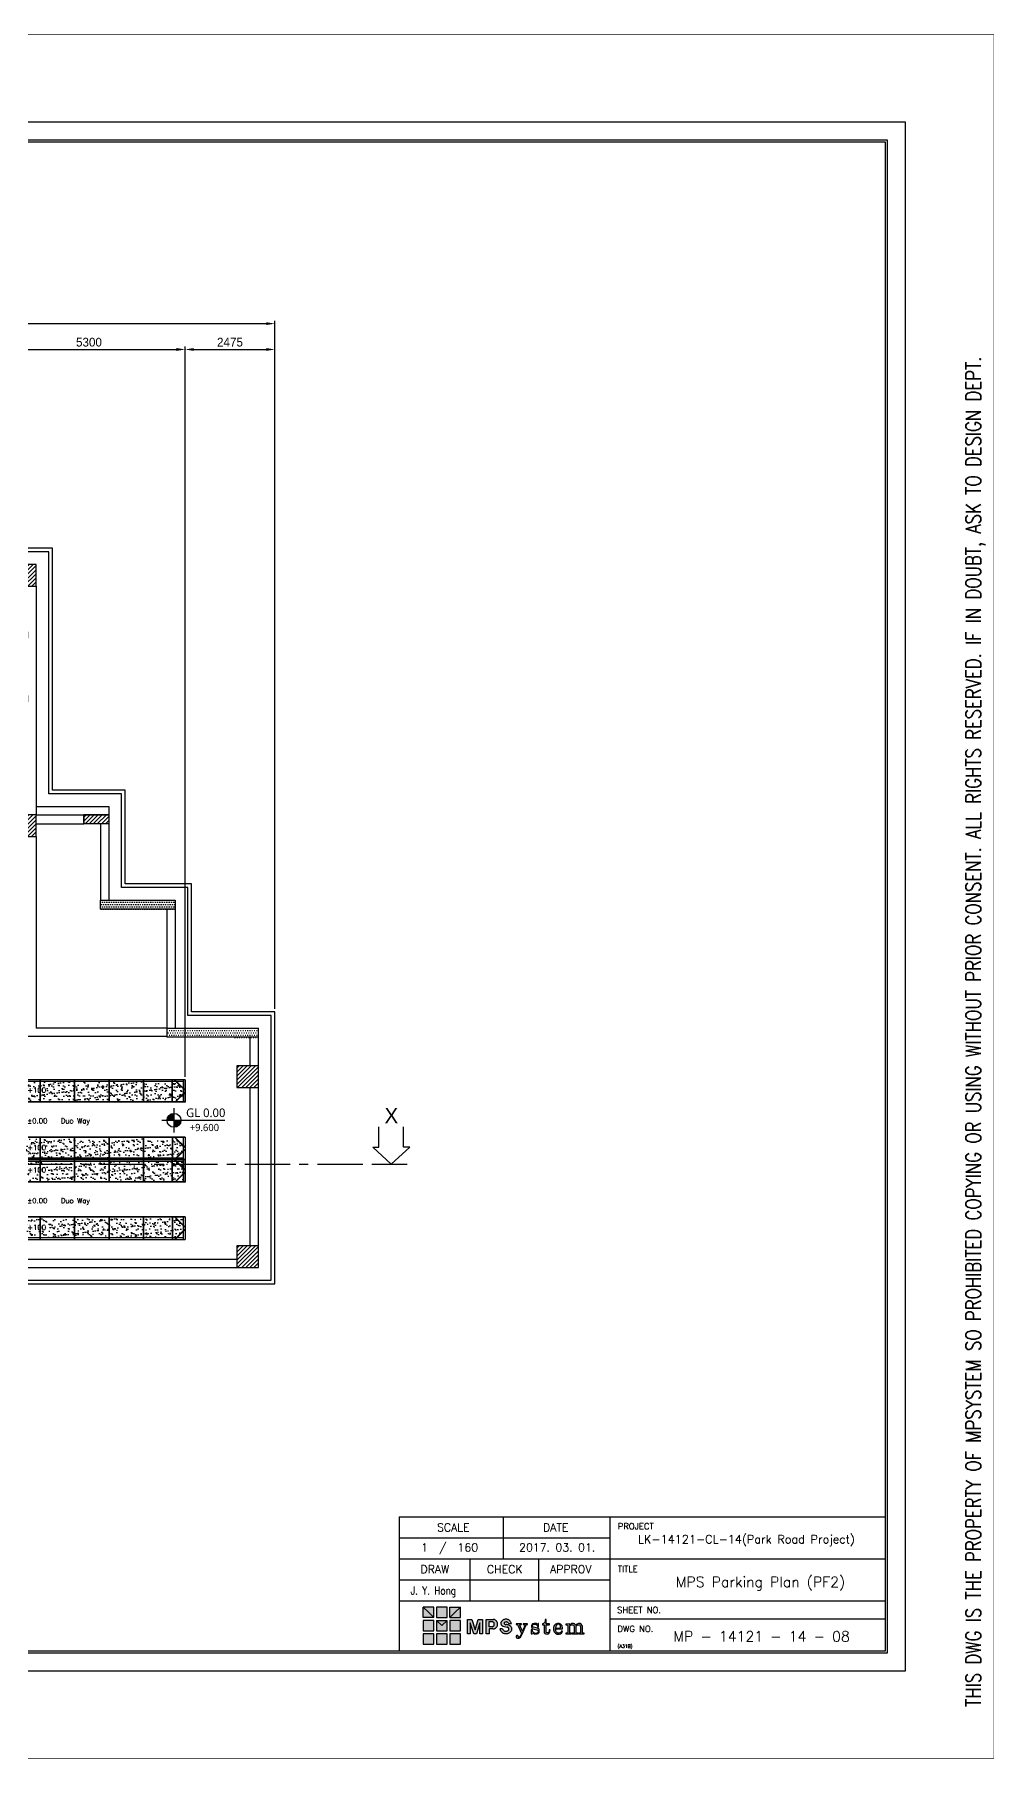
# Model space of a CAD drawing. Header units: millimetres. Extents: x -5 to 1510635, y -6 to 71285.
# Drawn here: x 536354 to 562681, y -5 to 47525 of the extents above; entities that cross this region are included whole.
import ezdxf
from ezdxf.enums import TextEntityAlignment as Align

# ---------------------------------------------------------------- set-up
doc = ezdxf.new("R2010")
doc.units = ezdxf.units.MM
doc.header["$LTSCALE"] = 1000
for name, pattern in [('CENTER', [2, 1.25, -0.25, 0.25, -0.25]), ('DASHEDX2', [1.5, 1, -0.5]), ('HIDDEN', [0.375, 0.25, -0.125]), ('S-BM-2ND$0$HIDDEN', [9.525, 6.35, -3.175])]:
    doc.linetypes.add(name, pattern=pattern)
for name, color, linetype in [('1', 1, 'CENTER'), ('2', 42, 'Continuous'), ('3', 3, 'Continuous'), ('4', 4, 'DASHEDX2'), ('A-SYM', 6, 'Continuous'), ('MP-1', 1, 'CENTER'), ('MP-2', 42, 'Continuous'), ('MP-3', 3, 'Continuous'), ('MP-4', 4, 'HIDDEN'), ('MP-7', 7, 'Continuous'), ('MP-8', 8, 'Continuous'), ('S-BM-2ND$0$S-BEAM', 21, 'Continuous'), ('S-BM-2ND$0$S-BEAMS-1', 21, 'Continuous'), ('S-COL 2ND$0$GRD RC WALL', 31, 'Continuous'), ('S-COL 2ND$0$S-COL-1', 31, 'Continuous'), ('S-COL 2ND$0$S-COL-HATCH', 11, 'Continuous'), ('S-COL 2ND$0$S-RCWALL', 31, 'Continuous'), ('S-COL 2ND$0$S-RCWALL-HACH', 21, 'Continuous'), ('S-TEXT-3', 31, 'Continuous')]:
    doc.layers.add(name, color=color, linetype=linetype)
doc.styles.add('GHD', font='OUTLINE', dxfattribs={"bigfont": 'GHD'})
doc.styles.add('GHG1', font='simplex.shx', dxfattribs={"bigfont": 'whgtxt.shx'})
doc.styles.add('ROMANS', font='ROMANS.shx')
doc.styles.add('맑은고딕', font='malgun.ttf', dxfattribs={"height": 800})
doc.dimstyles.new('MPS2', dxfattribs={"dimscale": 100, "dimtxt": 3, "dimasz": 3, "dimexe": 1, "dimexo": 1, "dimgap": 1, "dimtad": 1, "dimzin": 12, "dimdsep": 46, "dimtxsty": 'Standard', "dimcen": 1, "dimclrd": 1, "dimclre": 1, "dimclrt": 7, "dimazin": 2, "dimtfac": 1, "dimtmove": 0, "dimatfit": 3, "dimfxl": 1, "dimarcsym": 0})

# ---------------------------------------------------------------- blocks, each defined once
blk = doc.blocks.new('MP LOGO')
h = blk.add_hatch(color=20)
h.paths.add_polyline_path([(9, 55), (0, 64), (0, 46), (18, 46)])
h.paths.add_polyline_path([(18, 41), (0, 41), (0, 23), (18, 23)])
h.paths.add_polyline_path([(32, 32), (23, 41), (23, 23), (41, 23), (41, 41)])
h.paths.add_polyline_path([(64, 23), (64, 41), (46, 41), (46, 23)])
h.paths.add_polyline_path([(64, 46), (64, 64), (55, 55), (46, 46)])
h.paths.add_polyline_path([(64, 18), (46, 18), (46, 0), (64, 0)])
h.paths.add_polyline_path([(0, 0), (18, 0), (18, 18), (0, 18)])
h = blk.add_hatch(color=131)
h.paths.add_polyline_path([(18, 64), (0, 64), (9, 55), (18, 46)])
h.paths.add_polyline_path([(41, 64), (23, 64), (23, 46), (41, 46)])
h.paths.add_polyline_path([(64, 64), (46, 64), (46, 46), (55, 55)])
h.paths.add_polyline_path([(41, 41), (23, 41), (32, 32)])
h.paths.add_polyline_path([(41, 18), (23, 18), (23, 0), (41, 0)])
at = {"color": 131}
for points in [[(9, 55), (18, 46), (18, 64), (0, 64)], [(23, 46), (41, 46), (41, 64), (23, 64)], [(55, 55), (46, 46), (46, 64), (64, 64)], [(23, 0), (41, 0), (41, 18), (23, 18)]]:
    blk.add_lwpolyline(points, close=True, dxfattribs=at)
at = {"color": 20}
for points in [[(9, 55), (18, 46), (0, 46), (0, 64)], [(55, 55), (46, 46), (64, 46), (64, 64)], [(0, 23), (18, 23), (18, 41), (0, 41)], [(32, 32), (23, 41), (23, 23), (41, 23), (41, 41)], [(46, 23), (64, 23), (64, 41), (46, 41)], [(0, 0), (18, 0), (18, 18), (0, 18)], [(46, 0), (64, 0), (64, 18), (46, 18)]]:
    blk.add_lwpolyline(points, close=True, dxfattribs=at)
at = {"color": 143}
blk.add_lwpolyline([(23, 41), (41, 41), (32, 32), (32, 32)], close=True, dxfattribs=at)
blk = doc.blocks.new('MP LOGO 02')
at = {"layer": 'MP-2'}
h = blk.add_hatch(color=256, dxfattribs=at)
h.paths.add_polyline_path([(8.38, 4.28), (7.62, 4.28), (7.62, 1.78), (8.09, 1.78), (8.09, 3.69), (8.69, 1.78), (9.16, 1.78), (9.76, 3.69), (9.76, 1.78), (10.23, 1.78), (10.23, 4.28), (9.47, 4.28), (8.92, 2.49)])
h.paths.add_polyline_path([(10.86, 1.78), (11.38, 1.78), (11.38, 2.62), (12, 2.62), (12.11, 2.63), (12.2, 2.65), (12.3, 2.68), (12.39, 2.73), (12.47, 2.78), (12.55, 2.85), (12.62, 2.92), (12.68, 3), (12.73, 3.09), (12.77, 3.18), (12.79, 3.28), (12.81, 3.38), (12.81, 3.48), (12.8, 3.58), (12.78, 3.68), (12.75, 3.77), (12.7, 3.86), (12.65, 3.95), (12.59, 4.02), (12.51, 4.09), (12.43, 4.15), (12.35, 4.2), (12.25, 4.24), (12.16, 4.27), (12.06, 4.28), (10.86, 4.28)])
h.paths.add_polyline_path([(11.38, 3.89), (11.85, 3.89), (11.92, 3.88), (11.99, 3.85), (12.05, 3.82), (12.1, 3.77), (12.15, 3.72), (12.19, 3.66), (12.22, 3.59), (12.23, 3.52), (12.24, 3.45), (12.23, 3.38), (12.22, 3.31), (12.19, 3.24), (12.15, 3.18), (12.1, 3.13), (12.05, 3.09), (11.99, 3.05), (11.92, 3.02), (11.85, 3.01), (11.38, 3.01)], flags=16)
h.paths.add_polyline_path([(14.02, 3.76), (14.1, 3.8), (14.18, 3.82), (14.26, 3.83), (14.34, 3.83), (14.42, 3.81), (14.5, 3.79), (14.57, 3.75), (14.64, 3.7), (14.7, 3.65), (14.75, 3.58), (15.19, 3.58), (15.16, 3.69), (15.11, 3.79), (15.06, 3.88), (14.99, 3.97), (14.91, 4.05), (14.83, 4.12), (14.74, 4.18), (14.64, 4.23), (14.53, 4.27), (14.42, 4.29), (14.31, 4.31), (14.2, 4.31), (14.09, 4.29), (13.99, 4.27), (13.88, 4.23), (13.78, 4.18), (13.69, 4.12), (13.6, 4.05), (13.53, 3.97), (13.48, 3.92), (13.44, 3.85), (13.41, 3.79), (13.39, 3.72), (13.37, 3.64), (13.37, 3.57), (13.39, 3.49), (13.41, 3.42), (13.44, 3.35), (13.48, 3.29), (13.52, 3.23), (13.58, 3.19), (13.64, 3.14), (13.71, 3.11), (14.46, 2.93), (14.55, 2.91), (14.65, 2.84), (14.72, 2.75), (14.75, 2.63), (14.74, 2.52), (14.7, 2.41), (14.62, 2.32), (14.54, 2.28), (14.46, 2.25), (14.37, 2.23), (14.29, 2.22), (14.2, 2.23), (14.11, 2.24), (14.03, 2.27), (13.95, 2.3), (13.88, 2.35), (13.81, 2.41), (13.75, 2.47), (13.7, 2.54), (13.66, 2.62), (13.19, 2.62), (13.23, 2.51), (13.28, 2.4), (13.34, 2.3), (13.41, 2.21), (13.49, 2.12), (13.58, 2.05), (13.68, 1.98), (13.78, 1.92), (13.89, 1.88), (14, 1.85), (14.12, 1.82), (14.24, 1.82), (14.35, 1.82), (14.47, 1.83), (14.58, 1.86), (14.69, 1.9), (14.8, 1.95), (14.9, 2.02), (14.99, 2.09), (15.08, 2.17), (15.15, 2.26), (15.22, 2.36), (15.25, 2.43), (15.27, 2.51), (15.28, 2.59), (15.27, 2.67), (15.26, 2.75), (15.24, 2.83), (15.21, 2.9), (15.17, 2.97), (15.12, 3.04), (15.06, 3.1), (15, 3.14), (14.93, 3.19), (14.85, 3.22), (14.74, 3.27), (14.62, 3.32), (14.5, 3.36), (14.38, 3.38), (14.26, 3.4), (14.18, 3.41), (14.1, 3.42), (14.03, 3.46), (13.95, 3.52), (13.92, 3.59), (13.92, 3.67), (13.97, 3.74)])
h.paths.add_polyline_path([(16.65, 3.29), (16.65, 3.36), (16.7, 3.4), (16.91, 3.4), (16.91, 3.52), (16.03, 3.52), (16.03, 3.4), (16.16, 3.38), (16.3, 3.3), (16.93, 1.85), (16.89, 1.71), (16.73, 1.44), (16.6, 1.28), (16.47, 1.2), (16.35, 1.21), (16.37, 1.41), (16.29, 1.51), (16.13, 1.51), (16.01, 1.42), (16, 1.21), (16.09, 1.09), (16.24, 1.03), (16.44, 1.03), (16.57, 1.08), (16.76, 1.23), (16.94, 1.49), (17.11, 1.82), (17.68, 3.25), (17.79, 3.36), (17.97, 3.4), (17.97, 3.52), (17.23, 3.52), (17.23, 3.4), (17.45, 3.37), (17.5, 3.31), (17.5, 3.25), (17.12, 2.26), (17.06, 2.32)])
h.paths.add_polyline_path([(18.99, 2.94), (18.89, 3.01), (18.85, 3.09), (18.85, 3.24), (18.89, 3.31), (19, 3.41), (19.08, 3.43), (19.38, 3.42), (19.5, 3.36), (19.62, 3.25), (19.78, 2.94), (19.88, 2.94), (19.88, 3.56), (19.78, 3.56), (19.67, 3.43), (19.44, 3.56), (19.1, 3.58), (18.85, 3.5), (18.72, 3.36), (18.64, 3.14), (18.64, 2.97), (18.68, 2.83), (18.73, 2.74), (18.89, 2.62), (19.56, 2.45), (19.67, 2.4), (19.78, 2.28), (19.78, 2.09), (19.71, 1.98), (19.56, 1.9), (19.44, 1.87), (19.21, 1.9), (19.03, 1.98), (18.9, 2.11), (18.81, 2.28), (18.76, 2.47), (18.62, 2.47), (18.62, 1.76), (18.76, 1.76), (18.84, 1.9), (19.1, 1.77), (19.25, 1.73), (19.62, 1.76), (19.82, 1.86), (19.96, 2.04), (20, 2.17), (20, 2.42), (19.95, 2.57), (19.82, 2.7), (19.7, 2.78)])
h.paths.add_polyline_path([(21.18, 3.36), (21.73, 3.36), (21.73, 3.52), (21.18, 3.52), (21.18, 4.28), (21.03, 4.28), (20.99, 4.03), (20.92, 3.79), (20.74, 3.58), (20.52, 3.52), (20.52, 3.36), (20.82, 3.36), (20.82, 2.06), (20.85, 1.96), (20.96, 1.83), (21.09, 1.76), (21.39, 1.73), (21.58, 1.81), (21.71, 1.92), (21.81, 2.13), (21.84, 2.47), (21.71, 2.47), (21.68, 2.21), (21.56, 2), (21.45, 1.95), (21.32, 1.95), (21.2, 2.03), (21.18, 2.09)])
h.paths.add_polyline_path([(24.02, 2.64), (24.02, 2.75), (23.92, 3.15), (23.84, 3.29), (23.71, 3.43), (23.43, 3.57), (23.15, 3.58), (22.95, 3.53), (22.81, 3.46), (22.57, 3.2), (22.44, 2.85), (22.43, 2.49), (22.47, 2.31), (22.55, 2.12), (22.76, 1.88), (23.06, 1.75), (23.41, 1.73), (23.63, 1.81), (23.8, 1.93), (23.92, 2.07), (24.02, 2.27), (23.89, 2.31), (23.77, 2.12), (23.63, 2), (23.53, 1.95), (23.43, 1.92), (23.17, 1.93), (23, 2.03), (22.91, 2.14), (22.84, 2.34), (22.81, 2.64)])
h.paths.add_polyline_path([(22.81, 2.79), (22.85, 3.07), (22.92, 3.25), (23.02, 3.37), (23.16, 3.43), (23.35, 3.43), (23.45, 3.4), (23.53, 3.32), (23.62, 3.12), (23.62, 2.8)], flags=16)
h.paths.add_polyline_path([(25.23, 2.86), (25.26, 3.01), (25.34, 3.2), (25.43, 3.29), (25.57, 3.36), (25.75, 3.36), (25.86, 3.31), (25.94, 3.22), (26, 3.06), (26, 1.98), (25.94, 1.92), (25.68, 1.92), (25.68, 1.78), (26.61, 1.78), (26.61, 1.92), (26.38, 1.92), (26.33, 2), (26.33, 2.89), (26.37, 3.06), (26.43, 3.19), (26.51, 3.27), (26.68, 3.36), (26.86, 3.36), (26.97, 3.3), (27.04, 3.17), (27.08, 3), (27.08, 2.01), (27.02, 1.92), (26.77, 1.92), (26.77, 1.78), (27.7, 1.78), (27.7, 1.92), (27.46, 1.92), (27.41, 1.98), (27.41, 3.06), (27.38, 3.24), (27.22, 3.47), (27.02, 3.57), (26.74, 3.57), (26.47, 3.43), (26.35, 3.3), (26.33, 3.25), (26.29, 3.22), (26.22, 3.36), (26.05, 3.52), (25.86, 3.58), (25.7, 3.58), (25.57, 3.55), (25.42, 3.46), (25.32, 3.37), (25.26, 3.26), (25.23, 3.26), (25.23, 3.52), (24.56, 3.48), (24.56, 3.32), (24.85, 3.32), (24.9, 3.25), (24.9, 2), (24.83, 1.92), (24.57, 1.92), (24.57, 1.78), (24.9, 1.78), (25.52, 1.78), (25.52, 1.92), (25.28, 1.92), (25.23, 2)])
for points in [[(8.09, 1.78), (7.62, 1.78), (7.62, 4.28), (8.38, 4.28), (8.92, 2.49), (9.47, 4.28), (10.23, 4.28), (10.23, 1.78), (9.76, 1.78), (9.76, 3.69), (9.16, 1.78), (8.69, 1.78), (8.09, 3.69), (8.09, 1.78)], [(16.03, 3.52), (16.03, 3.4), (16.16, 3.38), (16.3, 3.3), (16.93, 1.85), (16.89, 1.71), (16.73, 1.44), (16.6, 1.28), (16.47, 1.2), (16.35, 1.21), (16.37, 1.41), (16.29, 1.51), (16.13, 1.51), (16.01, 1.42), (16, 1.21), (16.09, 1.09), (16.24, 1.03), (16.44, 1.03), (16.57, 1.08), (16.76, 1.23), (16.94, 1.49), (17.11, 1.82), (17.68, 3.25), (17.79, 3.36), (17.97, 3.4), (17.97, 3.52), (17.23, 3.52), (17.23, 3.4), (17.45, 3.37), (17.5, 3.31), (17.5, 3.25), (17.12, 2.26), (17.06, 2.32), (16.65, 3.29), (16.65, 3.36), (16.7, 3.4), (16.91, 3.4), (16.91, 3.52), (16.03, 3.52)], [(19.1, 3.58), (18.85, 3.5), (18.72, 3.36), (18.64, 3.14), (18.64, 2.97), (18.68, 2.83), (18.73, 2.74), (18.89, 2.62), (19.56, 2.45), (19.67, 2.4), (19.78, 2.28), (19.78, 2.09), (19.71, 1.98), (19.56, 1.9), (19.44, 1.87), (19.21, 1.9), (19.03, 1.98), (18.9, 2.11), (18.81, 2.28), (18.76, 2.47), (18.62, 2.47), (18.62, 1.76), (18.76, 1.76), (18.84, 1.9), (19.1, 1.77), (19.25, 1.73), (19.62, 1.76), (19.82, 1.86), (19.96, 2.04), (20, 2.17), (20, 2.42), (19.95, 2.57), (19.82, 2.7), (19.7, 2.78), (18.99, 2.94), (18.89, 3.01), (18.85, 3.09), (18.85, 3.24), (18.89, 3.31), (19, 3.41), (19.08, 3.43), (19.38, 3.42), (19.5, 3.36), (19.62, 3.25), (19.78, 2.94), (19.88, 2.94), (19.88, 3.56), (19.78, 3.56), (19.69, 3.45), (19.65, 3.45), (19.44, 3.56), (19.1, 3.58)], [(21.03, 4.28), (20.99, 4.03), (20.92, 3.79), (20.74, 3.58), (20.52, 3.52), (20.52, 3.36), (20.82, 3.36), (20.82, 2.06), (20.85, 1.96), (20.96, 1.83), (21.09, 1.76), (21.39, 1.73), (21.58, 1.81), (21.71, 1.92), (21.81, 2.13), (21.84, 2.47), (21.71, 2.47), (21.68, 2.21), (21.56, 2), (21.45, 1.95), (21.32, 1.95), (21.2, 2.03), (21.18, 2.09), (21.18, 3.36), (21.73, 3.36), (21.73, 3.52), (21.18, 3.52), (21.18, 4.28), (21.03, 4.28)], [(23.15, 3.58), (22.95, 3.53), (22.81, 3.46), (22.57, 3.2), (22.44, 2.85), (22.43, 2.49), (22.47, 2.31), (22.55, 2.12), (22.76, 1.88), (23.06, 1.75), (23.41, 1.73), (23.63, 1.81), (23.8, 1.93), (23.92, 2.07), (24.02, 2.27), (23.89, 2.31), (23.77, 2.12), (23.63, 2), (23.53, 1.95), (23.43, 1.92), (23.17, 1.93), (23, 2.03), (22.91, 2.14), (22.84, 2.34), (22.81, 2.64), (24.02, 2.64), (24.02, 2.75), (23.92, 3.15), (23.84, 3.29), (23.71, 3.43), (23.43, 3.57), (23.15, 3.58)], [(23.16, 3.43), (23.02, 3.37), (22.92, 3.25), (22.85, 3.07), (22.81, 2.79), (23.62, 2.8), (23.62, 3.12), (23.53, 3.32), (23.45, 3.4), (23.35, 3.43), (23.16, 3.43)], [(25.7, 3.58), (25.57, 3.55), (25.42, 3.46), (25.32, 3.37), (25.26, 3.26), (25.23, 3.26), (25.23, 3.52), (24.56, 3.48), (24.56, 3.32), (24.85, 3.32), (24.9, 3.25), (24.9, 2), (24.83, 1.92), (24.57, 1.92), (24.57, 1.78), (24.9, 1.78), (25.52, 1.78), (25.52, 1.92), (25.28, 1.92), (25.23, 2), (25.23, 2.86), (25.26, 3.01), (25.34, 3.2), (25.43, 3.29), (25.57, 3.36), (25.75, 3.36), (25.86, 3.31), (25.94, 3.22), (26, 3.06), (26, 1.98), (25.94, 1.92), (25.68, 1.92), (25.68, 1.78), (26.61, 1.78), (26.61, 1.92), (26.38, 1.92), (26.33, 2), (26.33, 2.89), (26.37, 3.06), (26.43, 3.19), (26.51, 3.27), (26.68, 3.36), (26.86, 3.36), (26.97, 3.3), (27.04, 3.17), (27.08, 3), (27.08, 2.01), (27.02, 1.92), (26.77, 1.92), (26.77, 1.78), (27.7, 1.78), (27.7, 1.92), (27.46, 1.92), (27.41, 1.98), (27.41, 3.06), (27.38, 3.24), (27.22, 3.47), (27.02, 3.57), (26.74, 3.57), (26.47, 3.43), (26.35, 3.3), (26.33, 3.25), (26.29, 3.22), (26.22, 3.36), (26.05, 3.52), (25.86, 3.58), (25.7, 3.58)]]:
    blk.add_lwpolyline(points, close=True, dxfattribs=at)
for points in [[(12, 2.62), (11.38, 2.62), (11.38, 1.78), (10.86, 1.78), (10.86, 4.28), (12.06, 4.28)], [(11.85, 3.01), (11.38, 3.01), (11.38, 3.89), (11.85, 3.89)], [(11.85, 3.01), (11.92, 3.02), (11.99, 3.05), (12.05, 3.09), (12.1, 3.13), (12.15, 3.18), (12.19, 3.24), (12.22, 3.31), (12.23, 3.38), (12.24, 3.45), (12.23, 3.52), (12.22, 3.59), (12.19, 3.66), (12.15, 3.72), (12.1, 3.77), (12.05, 3.82), (11.99, 3.85), (11.92, 3.88), (11.85, 3.89)], [(12, 2.62), (12.11, 2.63), (12.2, 2.65), (12.3, 2.68), (12.39, 2.73), (12.47, 2.78), (12.55, 2.85), (12.62, 2.92), (12.68, 3), (12.73, 3.09), (12.77, 3.18), (12.79, 3.28), (12.81, 3.38), (12.81, 3.48), (12.8, 3.58), (12.78, 3.68), (12.75, 3.77), (12.7, 3.86), (12.65, 3.95), (12.59, 4.02), (12.51, 4.09), (12.43, 4.15), (12.35, 4.2), (12.25, 4.24), (12.16, 4.27), (12.06, 4.28)], [(13.66, 2.62), (13.19, 2.62), (13.23, 2.51), (13.28, 2.4), (13.34, 2.3), (13.41, 2.21), (13.49, 2.12), (13.58, 2.05), (13.68, 1.98), (13.78, 1.92), (13.89, 1.88), (14, 1.85), (14.12, 1.82), (14.24, 1.82), (14.35, 1.82), (14.47, 1.83), (14.58, 1.86), (14.69, 1.9), (14.8, 1.95), (14.9, 2.02), (14.99, 2.09), (15.08, 2.17), (15.15, 2.26), (15.22, 2.36), (15.25, 2.43), (15.27, 2.51), (15.28, 2.59), (15.27, 2.67), (15.26, 2.75), (15.24, 2.83), (15.21, 2.9), (15.17, 2.97), (15.12, 3.04), (15.06, 3.1), (15, 3.14), (14.93, 3.19), (14.85, 3.22), (14.74, 3.27), (14.62, 3.32), (14.5, 3.36), (14.38, 3.38), (14.26, 3.4)], [(14.75, 3.58), (15.19, 3.58), (15.16, 3.69), (15.11, 3.79), (15.06, 3.88), (14.99, 3.97), (14.91, 4.05), (14.83, 4.12), (14.74, 4.18), (14.64, 4.23), (14.53, 4.27), (14.42, 4.29), (14.31, 4.31), (14.2, 4.31), (14.09, 4.29), (13.99, 4.27), (13.88, 4.23), (13.78, 4.18), (13.69, 4.12), (13.6, 4.05), (13.53, 3.97), (13.48, 3.92), (13.44, 3.85), (13.41, 3.79), (13.39, 3.72), (13.37, 3.64), (13.37, 3.57), (13.39, 3.49), (13.41, 3.42), (13.44, 3.35), (13.48, 3.29), (13.52, 3.23), (13.58, 3.19), (13.64, 3.14), (13.71, 3.11), (14.46, 2.93)], [(14.02, 3.76), (13.99, 3.75), (13.96, 3.72), (13.93, 3.69), (13.92, 3.65), (13.92, 3.61), (13.93, 3.57), (13.94, 3.53), (13.97, 3.5)], [(13.97, 3.5), (14.03, 3.46), (14.1, 3.42), (14.18, 3.41), (14.26, 3.4)], [(14.75, 3.58), (14.7, 3.65), (14.64, 3.7), (14.57, 3.75), (14.5, 3.79), (14.42, 3.81), (14.34, 3.83), (14.26, 3.83), (14.18, 3.82), (14.1, 3.8), (14.02, 3.76)], [(13.66, 2.62), (13.7, 2.54), (13.75, 2.47), (13.81, 2.41), (13.88, 2.35), (13.95, 2.3), (14.03, 2.27), (14.11, 2.24), (14.2, 2.23), (14.29, 2.22), (14.37, 2.23), (14.46, 2.25), (14.54, 2.28)], [(14.54, 2.28), (14.59, 2.31), (14.64, 2.34), (14.68, 2.39), (14.71, 2.44), (14.73, 2.49), (14.75, 2.55), (14.75, 2.61), (14.74, 2.66), (14.73, 2.72), (14.7, 2.77), (14.66, 2.82), (14.62, 2.86), (14.57, 2.89), (14.52, 2.92), (14.46, 2.93)]]:
    blk.add_lwpolyline(points, dxfattribs=at)
at = {"color": 40, "xscale": 0.1000000000000227, "yscale": 0.1000000000000227, "zscale": 0.1000000000000227}
blk.add_blockref('MP LOGO', (0, 0), dxfattribs=at)
blk = doc.blocks.new('S-COL 2ND')
at = {"layer": 'S-COL 2ND$0$S-COL-HATCH'}
h = blk.add_hatch(dxfattribs=at)
h.set_pattern_fill('ANSI31', color=256, scale=25)
h.set_pattern_definition([(45, (-1360.12, 18780), (-56.1266008, 56.1266008), [])])
h.paths.add_polyline_path([(3998377, -137939), (3999177, -137939), (3999177, -137439), (3998377, -137439)])
h = blk.add_hatch(dxfattribs=at)
h.set_pattern_fill('ANSI31', color=256, scale=25)
h.set_pattern_definition([(45, (2845, 18780), (-56.1266008, 56.1266008), [])])
h.paths.add_polyline_path([(4002582, -137939), (4003382, -137939), (4003382, -137439), (4002582, -137439)])
h = blk.add_hatch(dxfattribs=at)
h.set_pattern_fill('ANSI31', color=256, scale=25)
h.set_pattern_definition([(45, (7474.72, 18780), (-56.1266008, 56.1266008), [])])
h.paths.add_polyline_path([(4007211, -137939), (4008011, -137939), (4008011, -137439), (4007211, -137439)])
h = blk.add_hatch(dxfattribs=at)
h.set_pattern_fill('ANSI31', color=256, scale=25)
h.set_pattern_definition([(45, (10979.72, 18780), (-56.1266008, 56.1266008), [])])
h.paths.add_polyline_path([(4010916, -137939), (4011716, -137939), (4011716, -137439), (4010916, -137439)])
h = blk.add_hatch(dxfattribs=at)
h.set_pattern_fill('ANSI31', color=256, scale=25)
h.set_pattern_definition([(45, (14584.72, 18780), (-56.1266008, 56.1266008), [])])
h.paths.add_polyline_path([(4014321, -137939), (4015121, -137939), (4015121, -137439), (4014321, -137439)])
h = blk.add_hatch(dxfattribs=at)
h.set_pattern_fill('ANSI31', color=256, scale=25)
h.set_pattern_definition([(45, (21199.72, 18780), (-56.1266008, 56.1266008), [])])
h.paths.add_polyline_path([(4021136, -138039), (4021736, -138039), (4021736, -137439), (4021136, -137439)])
h = blk.add_hatch(dxfattribs=at)
h.set_pattern_fill('ANSI31', color=256, scale=25)
h.set_pattern_definition([(45, (-5e-10, 109.054), (-56.1266008, 56.1266008), [])])
h.paths.add_polyline_path([(3998377, -143414), (3999252, -143414), (3999252, -142964), (3998377, -142964)])
h = blk.add_hatch(dxfattribs=at)
h.set_pattern_fill('ANSI31', color=256, scale=25)
h.set_pattern_definition([(45, (3414.82, 109.054), (-56.1266008, 56.1266008), [])])
h.paths.add_polyline_path([(4001452, -143414), (4002667, -143414), (4002667, -142964), (4001452, -142964)])
h = blk.add_hatch(dxfattribs=at)
h.set_pattern_fill('ANSI31', color=256, scale=25)
h.set_pattern_definition([(45, (14235, 11880), (-56.1266008, 56.1266008), [])])
h.paths.add_polyline_path([(4021136, -144939), (4021736, -144939), (4021736, -144339), (4021136, -144339)])
h = blk.add_hatch(dxfattribs=at)
h.set_pattern_fill('ANSI31', color=256, scale=25)
h.paths.add_polyline_path([(4023051, -144339), (4023051, -144589), (4023736, -144589), (4023736, -144339)])
h = blk.add_hatch(dxfattribs=at)
h.set_pattern_fill('ANSI31', color=256, scale=25)
h.set_pattern_definition([(45, (-994.82, 8565.32), (-56.1266008, 56.1266008), [])])
h.paths.add_polyline_path([(3998942, -148253), (3999542, -148253), (3999542, -147653), (3998942, -147653)])
h = blk.add_hatch(dxfattribs=at)
h.set_pattern_fill('ANSI31', color=256, scale=25)
h.set_pattern_definition([(45, (-748.12, 6384.94), (-56.1266008, 56.1266008), [])])
h.paths.add_polyline_path([(3999189, -150434), (4000164, -150434), (4000164, -149984), (3999189, -149984)])
h = blk.add_hatch(dxfattribs=at)
h.set_pattern_fill('ANSI31', color=256, scale=25)
h.set_pattern_definition([(45, (1755, 6384.94), (-56.1266008, 56.1266008), [])])
h.paths.add_polyline_path([(4001692, -150434), (4002667, -150434), (4002667, -149984), (4001692, -149984)])
h = blk.add_hatch(dxfattribs=at)
h.set_pattern_fill('ANSI31', color=256, scale=25)
h.set_pattern_definition([(45, (13660, 5415.35), (-56.1266008, 56.1266008), [])])
h.paths.add_polyline_path([(4020561, -151489), (4021161, -151489), (4021161, -150218), (4020561, -150218)])
h = blk.add_hatch(dxfattribs=at)
h.set_pattern_fill('ANSI31', color=256, scale=25)
h.set_pattern_definition([(45, (20364.91, 4960), (-56.1266008, 56.1266008), [])])
h.paths.add_polyline_path([(4027266, -151859), (4027866, -151859), (4027866, -151259), (4027266, -151259)])
h = blk.add_hatch(dxfattribs=at)
h.set_pattern_fill('ANSI31', color=256, scale=25)
h.paths.add_polyline_path([(3999937, -156819), (4000537, -156819), (4000537, -156219), (3999937, -156219)])
h = blk.add_hatch(dxfattribs=at)
h.set_pattern_fill('ANSI31', color=256, scale=25)
h.set_pattern_definition([(45, (-2669.72, 0), (-56.1266008, 56.1266008), [])])
h.paths.add_polyline_path([(4004232, -156819), (4004832, -156819), (4004832, -156219), (4004232, -156219)])
h = blk.add_hatch(dxfattribs=at)
h.set_pattern_fill('ANSI31', color=256, scale=25)
h.set_pattern_definition([(45, (4910, 0), (-56.1266008, 56.1266008), [])])
h.paths.add_polyline_path([(4011811, -156819), (4012661, -156819), (4012661, -156219), (4011811, -156219)])
h = blk.add_hatch(dxfattribs=at)
h.set_pattern_fill('ANSI31', color=256, scale=25)
h.set_pattern_definition([(45, (13660, 0), (-56.1266008, 56.1266008), [])])
h.paths.add_polyline_path([(4020561, -156819), (4021161, -156819), (4021161, -156219), (4020561, -156219)])
h = blk.add_hatch(dxfattribs=at)
h.set_pattern_fill('ANSI31', color=256, scale=25)
h.set_pattern_definition([(45, (20364.91, 0), (-56.1266008, 56.1266008), [])])
h.paths.add_polyline_path([(4027266, -156819), (4027866, -156819), (4027866, -156219), (4027266, -156219)])
at = {"layer": 'S-COL 2ND$0$S-RCWALL-HACH'}
h = blk.add_hatch(dxfattribs=at)
h.set_pattern_fill('DOTS', color=256, scale=40)
h.set_pattern_definition([(0, (0, -2), (31.75, 63.5), [0, -63.5])])
h.paths.add_polyline_path([(4014636, -132883), (4021366, -132883), (4021366, -133183), (4014636, -133183)])
h = blk.add_hatch(dxfattribs=at)
h.set_pattern_fill('DOTS', color=256, scale=40)
h.paths.add_polyline_path([(4020736, -139469), (4021506, -139469), (4021506, -139294), (4020561, -139294), (4020561, -141229), (4021506, -141229), (4021506, -141054), (4020736, -141054)])
h = blk.add_hatch(dxfattribs=at)
h.set_pattern_fill('DOTS', color=256, scale=40)
h.paths.add_polyline_path([(4009962, -145611), (4010162, -145611), (4010162, -144589), (4006772, -144589), (4006772, -150469), (4010162, -150469), (4010162, -149401), (4009962, -149401), (4009962, -150219), (4007022, -150219), (4007022, -147634), (4009962, -147634), (4009962, -148401), (4010162, -148401), (4010162, -146611), (4009962, -146611), (4009962, -147384), (4007022, -147384), (4007022, -144839), (4009962, -144839)])
edge = h.paths.add_edge_path()
edge.add_line((4009962, -150469), (4009962, -151644))
edge.add_line((4010161, -151644), (4009962, -151644))
h = blk.add_hatch(dxfattribs=at)
h.set_pattern_fill('DOTS', color=256, scale=40)
edge = h.paths.add_edge_path()
edge.add_line((4011662, -144589), (4011662, -144839))
edge.add_line((4015142, -144589), (4011662, -144589))
edge.add_line((4014892, -144839), (4011892, -144839))
edge.add_line((4014892, -144839), (4014892, -151394))
edge.add_line((4015142, -151644), (4015142, -144589))
edge.add_line((4011892, -149154), (4011892, -144839))
edge.add_line((4011662, -149154), (4011662, -144589))
edge.add_line((4011892, -149154), (4011662, -149154))
edge.add_line((4009962, -151394), (4014892, -151394))
edge.add_line((4015142, -151644), (4009962, -151644))
edge.add_line((4009962, -151644), (4009962, -151394))
h = blk.add_hatch(dxfattribs=at)
h.set_pattern_fill('DOTS', color=256, scale=40)
h.set_pattern_definition([(0, (-1.51, -2305.376), (31.75, 63.5), [0, -63.5])])
h.paths.add_polyline_path([(4023510, -146690), (4025568, -146690), (4025568, -146940), (4023510, -146940)])
h = blk.add_hatch(dxfattribs=at)
h.set_pattern_fill('DOTS', color=256, scale=40)
h.set_pattern_definition([(0, (5, 0.353), (31.75, 63.5), [0, -63.5])])
h.paths.add_polyline_path([(4027866, -150218), (4025338, -150218), (4025338, -150468), (4027866, -150478)])
at = {"layer": 'S-COL 2ND$0$GRD RC WALL', "elevation": 0}
blk.add_lwpolyline([(4014636, -132883), (4021366, -132883), (4021366, -133183), (4014636, -133183)], close=True, dxfattribs=at)
at = {"layer": 'S-COL 2ND$0$S-COL-1'}
for p, q in [((3999177, -137689, 0), (3999177, -137439, 0)), ((4003382, -137689, 0), (4003382, -137439, 0)), ((4008011, -137689, 0), (4008011, -137439)), ((4015121, -137689, 0), (4015121, -137439, 0)), ((4023737, -144339, 0), (4023051, -144339, 0)), ((4023051, -144589, 0), (4023051, -144339, 0)), ((4023051, -144339, 0), (4023051, -144589, 0)), ((4015142, -144589, 0), (4011662, -144589, 0)), ((4011662, -144589, 0), (4011662, -144839, 0)), ((4011662, -149154, 0), (4011662, -144589, 0)), ((4014892, -144839, 0), (4011892, -144839, 0)), ((4011892, -149154, 0), (4011892, -144839, 0)), ((4014892, -144839, 0), (4014892, -151394, 0)), ((4015142, -151644, 0), (4015142, -144589, 0)), ((4011892, -149154, 0), (4011662, -149154, 0)), ((4000134, -150434, 0), (3999934, -150434, 0)), ((4002637, -150434, 0), (4002437, -150434, 0)), ((4025341, -150218, 0), (4027866, -150218, 0)), ((4025341, -150218, 0), (4025341, -150468, 0)), ((4027866, -150468, 0), (4025341, -150468, 0)), ((4027866, -150468, 0), (4027866, -150218, 0)), ((4009962, -151644, 0), (4009962, -151394, 0)), ((4009962, -151394, 0), (4014892, -151394, 0)), ((4015142, -151644, 0), (4009962, -151644, 0))]:
    blk.add_line(p, q, dxfattribs=at)
at = {"layer": 'S-COL 2ND$0$S-COL-1', "elevation": 0}
for points in [[(3998377, -137939), (3999177, -137939), (3999177, -137439), (3998377, -137439)], [(4002582, -137939), (4003382, -137939), (4003382, -137439), (4002582, -137439)], [(4014321, -137939), (4015121, -137939), (4015121, -137439), (4014321, -137439)], [(4021136, -138039), (4021736, -138039), (4021736, -137439), (4021136, -137439)], [(3998377, -143414), (3999252, -143414), (3999252, -142964), (3998377, -142964)], [(4001452, -143414), (4002667, -143414), (4002667, -142964), (4001452, -142964)], [(4021136, -144939), (4021736, -144939), (4021736, -144339), (4021136, -144339)], [(4023051, -144339), (4023736, -144339), (4023736, -144589), (4023051, -144589)], [(4023506, -146690), (4025571, -146690), (4025571, -146940), (4023506, -146940)], [(3998942, -148253), (3999542, -148253), (3999542, -147653), (3998942, -147653)], [(3999189, -150434), (4000164, -150434), (4000164, -149984), (3999189, -149984)], [(4001692, -150434), (4002667, -150434), (4002667, -149984), (4001692, -149984)], [(4020561, -151489), (4021161, -151489), (4021161, -150218), (4020561, -150218)], [(4027266, -151859), (4027866, -151859), (4027866, -151259), (4027266, -151259)], [(3999937, -156819), (4000537, -156819), (4000537, -156219), (3999937, -156219)], [(4004232, -156819), (4004832, -156819), (4004832, -156219), (4004232, -156219)], [(4011811, -156819), (4012661, -156819), (4012661, -156219), (4011811, -156219)], [(4020561, -156819), (4021161, -156819), (4021161, -156219), (4020561, -156219)], [(4027266, -156819), (4027866, -156819), (4027866, -156219), (4027266, -156219)]]:
    blk.add_lwpolyline(points, close=True, dxfattribs=at)
at = {"layer": 'S-COL 2ND$0$S-COL-1'}
for points in [[(4007211, -137939), (4008011, -137939), (4008011, -137439), (4007211, -137439)], [(4010916, -137939), (4011716, -137939), (4011716, -137439), (4010916, -137439)]]:
    blk.add_lwpolyline(points, close=True, dxfattribs=at)
at = {"layer": 'S-COL 2ND$0$S-COL-1', "elevation": 0}
blk.add_lwpolyline([(4021506, -139294), (4020561, -139294), (4020561, -141229), (4021506, -141229), (4021506, -141054), (4020736, -141054), (4020736, -139469), (4021506, -139469), (4021506, -139294)], dxfattribs=at)
at = {"layer": 'S-COL 2ND$0$S-RCWALL'}
for p, q in [((4006772, -144589, 0), (4010162, -144589, 0)), ((4006772, -144589, 0), (4006772, -150469, 0)), ((4007022, -147384, 0), (4007022, -144839, 0)), ((4007022, -144839, 0), (4009962, -144839, 0)), ((4009962, -145611), (4009962, -144839, 0)), ((4010162, -145611), (4010162, -144589, 0)), ((4009962, -145611), (4010162, -145611)), ((4009962, -147384), (4009962, -146611, 0)), ((4009962, -146611), (4010162, -146611)), ((4010162, -148401), (4010162, -146611, 0)), ((4007022, -147384, 0), (4009962, -147384, 0)), ((4007022, -150219, 0), (4007022, -147634, 0)), ((4007022, -147634, 0), (4009962, -147634, 0)), ((4009962, -148401), (4009962, -147634, 0)), ((4009962, -148401), (4010162, -148401)), ((4009962, -150219, 0), (4009962, -149401, 0)), ((4009962, -149401), (4010162, -149401)), ((4010162, -150469, 0), (4010162, -149401, 0)), ((4006772, -150469, 0), (4010162, -150469, 0)), ((4007022, -150219, 0), (4009962, -150219)), ((4010111, -151644, 0), (4009962, -151644, 0))]:
    blk.add_line(p, q, dxfattribs=at)
blk = doc.blocks.new('*X44')
at = {"color": 0}
for p, q in [((74239, 22160), (74255, 22176)), ((74239, 22125), (74290, 22176)), ((74239, 22054), (74339, 22154)), ((74239, 22019), (74339, 22119)), ((74239, 21948), (74339, 22048)), ((74239, 21913), (74339, 22013)), ((74239, 21842), (74339, 21942)), ((74239, 21807), (74339, 21907)), ((74239, 21736), (74339, 21836)), ((74239, 21701), (74339, 21801)), ((74239, 21630), (74339, 21730)), ((74239, 21595), (74339, 21695)), ((74239, 21524), (74339, 21624)), ((74239, 21489), (74339, 21589)), ((74239, 21418), (74339, 21518)), ((74239, 21383), (74339, 21483)), ((74239, 21312), (74339, 21412)), ((74239, 21277), (74339, 21377)), ((74259, 21226), (74339, 21306)), ((74295, 21226), (74339, 21271))]:
    blk.add_line(p, q, dxfattribs=at)
blk = doc.blocks.new('12323255444')
at = {"layer": '2'}
h = blk.add_hatch(dxfattribs=at)
h.set_pattern_fill('ANSI32', color=1, scale=200, style=0)
h.set_pattern_definition([(45, (1676.436, -48954.39), (-53.03301, 53.03301), []), (45, (1711.79, -48954.39), (-53.03301, 53.03301), [])])
h.paths.add_polyline_path([(749, 5), (649, 5), (649, -620), (749, -620)])
h = blk.add_hatch(dxfattribs=at)
h.set_pattern_fill('ANSI32', color=1, scale=200, style=0)
h.set_pattern_definition([(45, (1676.436, -50539.39), (-53.03301, 53.03301), []), (45, (1711.79, -50539.39), (-53.03301, 53.03301), [])])
h.paths.add_polyline_path([(749, -1580), (649, -1580), (649, -2205), (749, -2205)])
at = {"layer": 'MP-1', "linetype": 'ByBlock'}
h = blk.add_hatch(dxfattribs=at)
h.set_pattern_fill('AR-SAND', color=256, scale=4, style=0)
h.paths.add_polyline_path([(50, -50), (50, -236), (236, -50)], flags=17)
h = blk.add_hatch(dxfattribs=at)
h.set_pattern_fill('AR-SAND', color=256, scale=4, style=0)
h.paths.add_polyline_path([(345, -50), (250, -50), (50, -250), (50, -385), (221, -556), (345, -562)])
h.paths.add_polyline_path([(50, -399), (50, -547), (206, -555)], flags=16)
h = blk.add_hatch(dxfattribs=at)
h.set_pattern_fill('AR-SAND', color=256, scale=4, style=0)
h.paths.add_polyline_path([(355, -50), (355, -563), (501, -570), (649, -570), (649, -50)])
h = blk.add_hatch(dxfattribs=at)
h.set_pattern_fill('AR-SAND', color=256, scale=4, style=0)
h.paths.add_polyline_path([(1295, -50), (649, -50), (649, -570), (1295, -570)])
h = blk.add_hatch(dxfattribs=at)
h.set_pattern_fill('AR-SAND', color=256, scale=4, style=0)
h.paths.add_polyline_path([(2245, -50), (1305, -50), (1305, -570), (2245, -570)])
h = blk.add_hatch(dxfattribs=at)
h.set_pattern_fill('AR-SAND', color=256, scale=4, style=0)
h.paths.add_polyline_path([(3195, -50), (2255, -50), (2255, -570), (3195, -570)])
h = blk.add_hatch(dxfattribs=at)
h.set_pattern_fill('AR-SAND', color=256, scale=4, style=0)
h.paths.add_polyline_path([(4145, -50), (3205, -50), (3205, -570), (4145, -570)])
h = blk.add_hatch(dxfattribs=at)
h.set_pattern_fill('AR-SAND', color=256, scale=4, style=0)
h.paths.add_polyline_path([(4945, -50), (4155, -50), (4155, -570), (4945, -570)])
h = blk.add_hatch(dxfattribs=at)
h.set_pattern_fill('AR-SAND', color=256, scale=4, style=0)
h.paths.add_polyline_path([(5250, -250), (5050, -50), (4955, -50), (4955, -570), (5065, -570), (5250, -385)])
h = blk.add_hatch(dxfattribs=at)
h.set_pattern_fill('AR-SAND', color=256, scale=4, style=0)
h.paths.add_polyline_path([(5250, -50), (5064, -50), (5250, -236)])
h = blk.add_hatch(dxfattribs=at)
h.set_pattern_fill('AR-SAND', color=256, scale=4, style=0)
h.paths.add_polyline_path([(5079, -570), (5250, -570), (5250, -399)])
h = blk.add_hatch(dxfattribs=at)
h.set_pattern_fill('AR-SAND', color=256, scale=4, style=0)
h.paths.add_polyline_path([(345, -1638), (231, -1643), (50, -1825), (50, -1960), (240, -2150), (345, -2150)])
h = blk.add_hatch(dxfattribs=at)
h.set_pattern_fill('AR-SAND', color=256, scale=4, style=0)
h.paths.add_polyline_path([(50, -1811), (217, -1644), (50, -1653)], flags=17)
h = blk.add_hatch(dxfattribs=at)
h.set_pattern_fill('AR-SAND', color=256, scale=4, style=0)
h.paths.add_polyline_path([(355, -1637), (355, -2150), (649, -2150), (649, -1630), (501, -1630)])
h = blk.add_hatch(dxfattribs=at)
h.set_pattern_fill('AR-SAND', color=256, scale=4, style=0)
h.paths.add_polyline_path([(1295, -1630), (649, -1630), (649, -2150), (1295, -2150)])
h = blk.add_hatch(dxfattribs=at)
h.set_pattern_fill('AR-SAND', color=256, scale=4, style=0)
h.paths.add_polyline_path([(2245, -1630), (1305, -1630), (1305, -2150), (2245, -2150)])
h = blk.add_hatch(dxfattribs=at)
h.set_pattern_fill('AR-SAND', color=256, scale=4, style=0)
h.paths.add_polyline_path([(3195, -1630), (2255, -1630), (2255, -2150), (3195, -2150)])
h = blk.add_hatch(dxfattribs=at)
h.set_pattern_fill('AR-SAND', color=256, scale=4, style=0)
h.paths.add_polyline_path([(4145, -1630), (3205, -1630), (3205, -2150), (4145, -2150)])
h = blk.add_hatch(dxfattribs=at)
h.set_pattern_fill('AR-SAND', color=256, scale=4, style=0)
h.paths.add_polyline_path([(4945, -1630), (4155, -1630), (4155, -2150), (4945, -2150)])
h = blk.add_hatch(dxfattribs=at)
h.set_pattern_fill('AR-SAND', color=256, scale=4, style=0)
h.paths.add_polyline_path([(5250, -1825), (5055, -1630), (4955, -1630), (4955, -2150), (5060, -2150), (5250, -1960)])
h = blk.add_hatch(dxfattribs=at)
h.set_pattern_fill('AR-SAND', color=256, scale=4, style=0)
h.paths.add_polyline_path([(5250, -1630), (5069, -1630), (5250, -1811)])
h = blk.add_hatch(dxfattribs=at)
h.set_pattern_fill('AR-SAND', color=256, scale=4, style=0)
h.paths.add_polyline_path([(50, -1974), (50, -2150), (226, -2150)])
at = {"layer": '2'}
for p, q in [((5300, 0), (0, 0)), ((0, 0), (0, -595)), ((50, 0), (50, -590)), ((649, 0), (649, -620)), ((5250, 0), (5250, -610)), ((5300, 0), (5300, -620)), ((5250, -50), (50, -50)), ((250, -610), (0, -585)), ((250, -620), (0, -595)), ((5300, -610), (250, -610)), ((5300, -620), (250, -620)), ((749, -620), (749, -1580)), ((250, -1580), (0, -1605)), ((250, -1590), (0, -1615)), ((0, -1605), (0, -2200)), ((50, -1610), (50, -2200)), ((5300, -1580), (250, -1580)), ((5300, -1590), (250, -1590)), ((649, -1580), (649, -2200)), ((5250, -1590), (5250, -2200)), ((5300, -1580), (5300, -2200)), ((0, -2200), (5300, -2200)), ((50, -2150), (5250, -2150))]:
    blk.add_line(p, q, dxfattribs=at)
at = {"layer": '4'}
for p, q in [((300, 0), (0, -300)), ((0, -286), (286, 0)), ((345, -610), (345, 0)), ((355, -610), (355, 0)), ((1305, 0), (1305, -610)), ((2255, 0), (2255, -610)), ((3205, 0), (3205, -610)), ((4155, 0), (4155, -610)), ((4945, -610), (4945, 0)), ((4955, -610), (4955, 0)), ((5000, 0), (5300, -300)), ((5300, -286), (5014, 0)), ((5300, -620), (5300, 0)), ((0, -335), (275, -610)), ((261, -610), (0, -349)), ((1295, 0), (1295, -610)), ((2245, 0), (2245, -610)), ((3195, 0), (3195, -610)), ((4145, 0), (4145, -610)), ((5300, -335), (5025, -610)), ((5039, -610), (5300, -349)), ((0, -1875), (285, -1590)), ((271, -1590), (0, -1861)), ((345, -1590), (345, -2200)), ((355, -1590), (355, -2200)), ((1295, -1590), (1295, -2200)), ((1305, -1590), (1305, -2200)), ((2245, -1590), (2245, -2200)), ((2255, -1590), (2255, -2200)), ((3195, -1590), (3195, -2200)), ((3205, -1590), (3205, -2200)), ((4145, -1590), (4145, -2200)), ((4155, -1590), (4155, -2200)), ((4945, -1590), (4945, -2200)), ((4955, -1590), (4955, -2200)), ((5300, -1875), (5016, -1591)), ((5031, -1592), (5300, -1861)), ((5300, -1580), (5300, -2200)), ((290, -2200), (0, -1910)), ((0, -1924), (276, -2200)), ((5010, -2200), (5300, -1910)), ((5300, -1924), (5024, -2200))]:
    blk.add_line(p, q, dxfattribs=at)
at = {"layer": '2', "color": 1}
blk.add_blockref('*X44', (-73490, -22796), dxfattribs=at)
at = {"style": 'ROMANS'}
for s, p in [('+100', (953, -355)), ('%%P0.00', (953, -1202)), ('Duo Way', (1875, -1202)), ('+100', (953, -1940))]:
    blk.add_text(s, height=140, dxfattribs=at).set_placement(p)
blk = doc.blocks.new('1223333333')
at = {"layer": 'A-SYM'}
h = blk.add_hatch(color=256, dxfattribs=at)
h.paths.add_polyline_path([(-984, 0), (-984, 96, 0.414214), (-1080, 0)])
h.paths.add_polyline_path([(-888, 0), (-984, 0), (-984, -96, 0.414214)])
blk.add_line((-984, 168), (-984, -168), dxfattribs=at)
blk.add_lwpolyline([(-1152, 0), (-298, 0), (-277, 0)], dxfattribs=at)
blk.add_circle((-984, 0), 96, dxfattribs=at)
blk = doc.blocks.new('*D259')
at = {"layer": 'DEFPOINTS', "color": 0, "linetype": 'ByBlock', "transparency": 16777216}
for p in [(540506, 38841), (535206, 37168, 0), (540506, 18707)]:
    blk.add_point(p, dxfattribs=at)
at = {"layer": 'S-TEXT-3', "color": 1, "linetype": 'ByBlock', "lineweight": -2, "transparency": 16777216}
for p, q in [((535206, 37248), (535206, 38921)), ((535446, 38841), (540266, 38841)), ((540506, 18787), (540506, 38921))]:
    blk.add_line(p, q, dxfattribs=at)
at = {"layer": 'S-TEXT-3', "color": 1, "linetype": 'ByBlock', "transparency": 16777216}
for points in [[(535446, 38881), (535446, 38801), (535206, 38841)], [(540266, 38881), (540266, 38801), (540506, 38841)]]:
    blk.add_solid(points, dxfattribs=at)
at = {"layer": 'S-TEXT-3', "color": 7, "linetype": 'ByBlock', "transparency": 16777216, "insert": (537856, 39041), "char_height": 240, "attachment_point": 5}
blk.add_mtext('5300', dxfattribs=at)
blk = doc.blocks.new('*D260')
at = {"layer": 'DEFPOINTS', "color": 0, "linetype": 'ByBlock', "transparency": 16777216}
for p in [(542981, 38841), (542981, 20583), (540506, 18707)]:
    blk.add_point(p, dxfattribs=at)
at = {"layer": 'S-TEXT-3', "color": 1, "linetype": 'ByBlock', "lineweight": -2, "transparency": 16777216}
for p, q in [((540506, 18787), (540506, 38921)), ((540746, 38841), (542741, 38841)), ((542981, 20663), (542981, 38921))]:
    blk.add_line(p, q, dxfattribs=at)
at = {"layer": 'S-TEXT-3', "color": 1, "linetype": 'ByBlock', "transparency": 16777216}
for points in [[(540746, 38881), (540746, 38801), (540506, 38841)], [(542741, 38881), (542741, 38801), (542981, 38841)]]:
    blk.add_solid(points, dxfattribs=at)
at = {"layer": 'S-TEXT-3', "color": 7, "linetype": 'ByBlock', "transparency": 16777216, "insert": (541743, 39041), "char_height": 240, "attachment_point": 5}
blk.add_mtext('2475', dxfattribs=at)
blk = doc.blocks.new('*D266')
at = {"layer": 'DEFPOINTS', "color": 0, "linetype": 'ByBlock', "transparency": 16777216}
for p in [(542981, 39553), (512591, 32912, 0), (542981, 20583, 0)]:
    blk.add_point(p, dxfattribs=at)
at = {"layer": 'S-TEXT-3', "color": 1, "linetype": 'ByBlock', "lineweight": -2, "transparency": 16777216}
for p, q in [((512591, 32992), (512591, 39633)), ((512831, 39553), (542741, 39553)), ((542981, 20663), (542981, 39633))]:
    blk.add_line(p, q, dxfattribs=at)
at = {"layer": 'S-TEXT-3', "color": 1, "linetype": 'ByBlock', "transparency": 16777216}
for points in [[(512831, 39593), (512831, 39513), (512591, 39553)], [(542741, 39593), (542741, 39513), (542981, 39553)]]:
    blk.add_solid(points, dxfattribs=at)
at = {"layer": 'S-TEXT-3', "color": 7, "linetype": 'ByBlock', "transparency": 16777216, "insert": (527786, 39753), "char_height": 240, "attachment_point": 5}
blk.add_mtext('30390', dxfattribs=at)

msp = doc.modelspace()

# ---------------------------------------------------------------- linework, layer by layer
at = {"layer": '1'}
msp.add_line((536152.613, 16383.615, 0), (545746.812, 16383.615, 0), dxfattribs=at)
at = {"layer": '3'}
msp.add_line((545746.812, 16383.615, 0), (546629.811, 16383.615, 0), dxfattribs=at)
at = {"layer": 'MP-2'}
for p, q in [((545848.024, 16845.932, 0), (545848.024, 17409.091, 0)), ((546528.605, 16845.932, 0), (546528.605, 17409.091, 0)), ((546188.314, 16383.623, 0), (545679.908, 16845.932, 0)), ((545679.908, 16845.932, 0), (545848.024, 16845.932, 0)), ((546188.314, 16383.623, 0), (546696.721, 16845.932, 0)), ((546696.721, 16845.932, 0), (546528.605, 16845.932, 0)), ((546404.973, 6661.238), (546404.973, 2954.343)), ((546404.973, 6661.238), (559805.657, 6661.238)), ((549273.7, 6661.238), (549273.7, 5501.274)), ((552216.103, 6661.238), (552216.103, 2954.343)), ((546404.973, 6081.256), (552216.103, 6081.256)), ((546404.973, 5501.274), (559805.657, 5501.274)), ((548350.718, 5501.274), (548350.718, 4341.311)), ((550246.573, 5501.274), (550246.573, 4341.311)), ((546404.973, 4921.293), (552216.103, 4921.293)), ((546404.973, 4341.311), (559805.657, 4341.311)), ((552216.103, 3843.952), (559805.657, 3843.952))]:
    msp.add_line(p, q, dxfattribs=at)
at = {"layer": 'MP-2', "const_width": 10}
msp.add_lwpolyline([(562800, 0), (495600, 0), (495600, 47520), (562800, 47520)], close=True, dxfattribs=at)
at = {"layer": 'MP-7'}
for points in [[(498040, 45120), (560360, 45120), (560360, 2400), (498040, 2400)], [(559861.091, 2898.909), (498538.909, 2898.909), (498538.909, 44621.091), (559861.091, 44621.091)], [(498594.343, 44565.657), (559805.657, 44565.657), (559805.657, 2954.343), (498594.343, 2954.343)]]:
    msp.add_lwpolyline(points, close=True, dxfattribs=at)
at = {"layer": 'S-BM-2ND$0$S-BEAM', "linetype": 'S-BM-2ND$0$HIDDEN'}
for p, q in [((536400.865, 26012.423, 0), (537716.019, 26012.423, 0)), ((536400.865, 25762.423, 0), (537716.019, 25762.423, 0)), ((538170.865, 25762.423, 0), (538170.865, 23661.072, 0)), ((536400.865, 25412.423, 0), (536400.865, 20132.777, 0)), ((540005.865, 23411.072, 0), (540005.865, 20132.777, 0)), ((540005.865, 20132.777, 0), (536400.865, 20132.777, 0)), ((540005.865, 19902.777, 0), (535825.865, 19902.777, 0)), ((542300.772, 19092.423, 0), (542300.772, 19882.777, 0)), ((542300.772, 14132.423, 0), (542300.772, 18492.423, 0)), ((535825.865, 13762.423, 0), (541931.154, 13762.423, 0))]:
    msp.add_line(p, q, dxfattribs=at)
at = {"layer": 'S-BM-2ND$0$S-BEAM'}
for p, q in [((540235.618, 23411.072, 0), (540235.618, 20132.777, 0)), ((542530.772, 14032.423, 0), (542530.772, 19882.777, 0)), ((515201.147, 13532.423, 0), (542033.865, 13532.423, 0))]:
    msp.add_line(p, q, dxfattribs=at)
at = {"layer": 'S-BM-2ND$0$S-BEAMS-1'}
for p, q in [((536400.865, 32312.423, 0), (536400.865, 28897.423, 0)), ((536400.865, 28897.423, 0), (536400.865, 26012.423, 0)), ((536400.865, 26237.423, 0), (538401.358, 26237.423, 0)), ((538401.358, 26237.423, 0), (538401.358, 23661.072, 0))]:
    msp.add_line(p, q, dxfattribs=at)
at = {"layer": 'S-BM-2ND$0$S-BEAMS-1', "elevation": 0}
for points in [[(513041.023, 32912.423), (512591.023, 32912.423), (512591.023, 26487.423), (513156.331, 26487.423), (513156.331, 21647.744), (513406.023, 21647.744), (513406.023, 19467.367), (514151.147, 19467.367), (514151.147, 13082.423), (542980.772, 13082.423), (542980.772, 20582.777), (540685.618, 20582.777), (540685.618, 24111.072), (538851.358, 24111.072), (538851.358, 26687.423), (536850.865, 26687.423), (536850.865, 33362.423), (536030.865, 33362.423)], [(513041.023, 32812.423), (512691.023, 32812.423), (512691.023, 26587.423), (513256.331, 26587.423), (513256.331, 21747.744), (513506.023, 21747.744), (513506.023, 19567.367), (514251.147, 19567.367), (514251.147, 13182.423), (542880.772, 13182.423), (542880.772, 20482.777), (540585.618, 20482.777), (540585.618, 24011.072), (538751.358, 24011.072), (538751.358, 26587.423), (536750.865, 26587.423), (536750.865, 33262.423), (536030.865, 33262.423)]]:
    msp.add_lwpolyline(points, dxfattribs=at)

# ---------------------------------------------------------------- block references
msp.add_blockref('S-COL 2ND', (-3485335.48, 170351.223, 0))
at = {"layer": 'MP-3', "xscale": 160, "yscale": 160, "zscale": 160}
msp.add_blockref('MP LOGO 02', (547071.033, 3146.572), dxfattribs=at)
at = {"layer": 'MP-4', "linetype": 'ByBlock', "xscale": 1.984499999962281, "yscale": 1.984499999962281, "zscale": 1.984499999962281}
msp.add_blockref('1223333333', (542152.572, 17589.482, 0), dxfattribs=at)
at = {"layer": 'MP-7', "linetype": 'ByBlock'}
for p in [(535205.865, 18707.36, 0), (535205.865, 16507.36, 0)]:
    msp.add_blockref('12323255444', p, dxfattribs=at)

# ---------------------------------------------------------------- texts
at = {"layer": '3', "style": 'GHD'}
msp.add_text('X', height=423.36, dxfattribs=at).set_placement((546192.232, 17506.332, 0), align=Align.CENTER)
at = {"layer": 'A-SYM', "style": '맑은고딕'}
msp.add_text('GL 0.00', height=238.14, dxfattribs=at).set_placement((540533.22, 17678.549, 0))
at = {"layer": 'A-SYM', "color": 2, "style": '맑은고딕'}
msp.add_text('+9.600', height=198.45, dxfattribs=at).set_placement((540633.75, 17292.113, 0))
at = {"layer": 'MP-2'}
for s, height, style, p in [('LK-14121-CL-14(Park Road Project)', 227.55556, 'GHG1', (555978.341, 5927.042)), ('1  /  160', 220.6061, 'ROMANS', (547799.367, 5702.953)), ('2017. 03. 01.', 220.60606, 'ROMANS', (550763.393, 5702.953)), ('MP - 14121 - 14 - 08', 284.44444, 'GHG1', (556398.201, 3220.883))]:
    msp.add_text(s, height=height, rotation=0.0000004, dxfattribs=dict(at, style=style)).set_placement(p, align=Align.CENTER)
at = {"layer": 'MP-2', "style": 'GHG1'}
msp.add_text('MPS Parking Plan (PF2)', height=284.44444, rotation=0.0000004, dxfattribs=at).set_placement((558702.751, 4719.776), align=Align.RIGHT)
at = {"layer": 'MP-2', "style": 'ROMANS', "width": 0.8}
msp.add_text('J. Y. Hong', height=220.6061, rotation=0.0000004, dxfattribs=at).set_placement((547351.406, 4515.446), align=Align.CENTER)
at = {"layer": 'MP-2', "style": 'ROMANS'}
msp.add_text('(A31B)', height=90.5051, rotation=0.0000004, dxfattribs=at).set_placement((552425.521, 3044.616))
at = {"layer": 'MP-3', "style": 'ROMANS'}
for s, p in [('SCALE', (547899.675, 6255.978)), ('DATE', (550721.413, 6255.978)), ('DRAW', (547392.438, 5104.247)), ('CHECK', (549318.201, 5104.247)), ('APPROV', (551137.101, 5104.247))]:
    msp.add_text(s, height=220.6061, rotation=0.0000004, dxfattribs=at).set_placement(p, align=Align.CENTER)
for s, p in [('PROJECT', (552433.829, 6314.245)), ('TITLE', (552433.829, 5133.324)), ('SHEET NO.', (552416.856, 4003.479)), ('DWG NO.', (552425.521, 3485.368))]:
    msp.add_text(s, height=169.697, rotation=0.0000004, dxfattribs=at).set_placement(p)
at = {"layer": 'MP-8', "style": 'ROMANS', "width": 0.8}
msp.add_text('THIS DWG IS THE PROPERTY OF MPSYSTEM SO PROHIBITED COPYING OR USING WITHOUT PRIOR CONSENT. ALL RIGHTS RESERVED. IF IN DOUBT, ASK TO DESIGN DEPT.', height=414.72, rotation=90, dxfattribs=at).set_placement((562440.322, 1418.077))

# ---------------------------------------------------------------- dimensions: what is measured, and where the dimension line sits
at = {"layer": 'S-TEXT-3', "linetype": 'ByBlock'}
for base, p1, p2, picture, middle in [((542980.772, 39553.493), (512591.023, 32912.423, 0), (542980.772, 20582.777, 0), '*D266', (527785.897, 39753.493)), ((540505.865, 38841.113), (535205.865, 37167.724, 0), (540505.865, 18707.36), '*D259', (537855.865, 39041.113)), ((542980.772, 38841.113), (540505.865, 18707.36), (542980.772, 20582.777), '*D260', (541743.318, 39041.113))]:
    dim = msp.add_linear_dim(base=base, p1=p1, p2=p2, dimstyle='MPS2', override={"dimscale": 80, "dimdec": 0, "dimtmove": 1}, dxfattribs=at)
    dim.commit()
    dim.dimension.update_dxf_attribs({"geometry": picture, "text_midpoint": middle})

doc.saveas('drawing.dxf')
